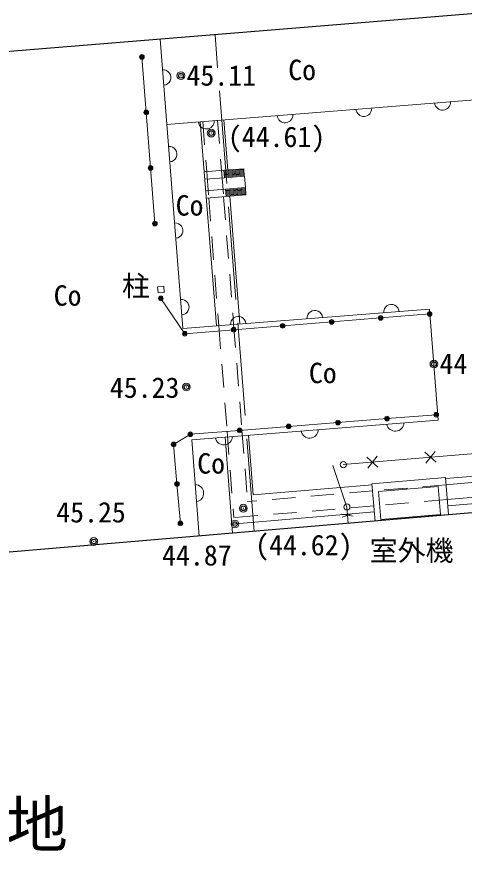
# Model space of a CAD drawing. Units: millimetres, scale not verified. Extents: x -29071210 to -28860960, y -117775216 to -117329466.
# Drawn here: x -28993434 to -28986217, y -117582254 to -117568782 of the extents above; entities that cross this region are included whole.
import ezdxf
from ezdxf.enums import TextEntityAlignment as Align

# ---------------------------------------------------------------- set-up
doc = ezdxf.new("R2010")
doc.units = ezdxf.units.MM
doc.header["$LTSCALE"] = 250
doc.header["$PDMODE"] = 32
doc.header["$PDSIZE"] = 125
doc.linetypes.add('DASHED', pattern=[7.5, 6, -1.5])
doc.linetypes.add('USER4', pattern=[2.5, 1.5, -1])
for name, color, linetype, lineweight in [('S-SUV', 7, 'Continuous', 13), ('S-SUV-HTXT', 7, 'Continuous', 13), ('S-SUV-SRVR', 3, 'Continuous', 13), ('S-SUV-STR', 1, 'Continuous', 25)]:
    doc.layers.add(name, color=color, linetype=linetype, lineweight=lineweight)
doc.styles.add('ＭＳ ゴシック', font='')
doc.styles.get('ＭＳ ゴシック').set_extended_font_data('MS Gothic')

# ---------------------------------------------------------------- blocks, each defined once
blk = doc.blocks.new('ﾌﾟﾛｯﾄﾏｰｸ-03_1')
at = {"color": 3, "linetype": 'Continuous', "lineweight": 25}
blk.add_circle((0, 0), 0.5, dxfattribs=at)
at = {"color": 3}
blk.add_point((0, 0), dxfattribs=at)

msp = doc.modelspace()

# ---------------------------------------------------------------- linework, layer by layer
at = {"layer": 'S-SUV'}
for p, q in [((-28991012.1, -117570518.3), (-28960534.1, -117568085)), ((-28990753.3, -117573807.4), (-28991120.1, -117569145.7)), ((-28991416, -117569429), (-28991346, -117570325)), ((-28991346, -117570325), (-28991275.9, -117571221)), ((-28990474.1, -117570475.3), (-28990215.1, -117573765.6)), ((-28990095.2, -117570445.5), (-28990031.7, -117571253.3)), ((-28991275.9, -117571221), (-28991205.9, -117572117)), ((-28990410.5, -117571283.1), (-28990092.3, -117571258)), ((-28990092.3, -117571258), (-28989774, -117571233)), ((-28990092.3, -117571258), (-28990082.8, -117571377.7)), ((-28990091.1, -117571272.9), (-28989772.8, -117571247.8)), ((-28990089.9, -117571288), (-28989771.6, -117571262.9)), ((-28989770.5, -117571277.7), (-28990088.7, -117571302.8)), ((-28989769.3, -117571292.8), (-28990087.5, -117571317.9)), ((-28990086.4, -117571332.7), (-28989768.1, -117571307.6)), ((-28989766.9, -117571322.7), (-28990085.2, -117571347.8)), ((-28989774, -117571233), (-28989764.6, -117571352.6)), ((-28990401.1, -117571402.7), (-28990082.8, -117571377.7)), ((-28989765.8, -117571337.6), (-28990084, -117571362.6)), ((-28990082.8, -117571377.7), (-28989764.6, -117571352.6)), ((-28989746.4, -117571536.4), (-28989763.1, -117571352.5)), ((-28990386.6, -117571586.8), (-28990066.5, -117571561.6)), ((-28990066.5, -117571561.6), (-28989746.4, -117571536.4)), ((-28990066.5, -117571561.6), (-28990057.1, -117571681.2)), ((-28990065.3, -117571576.4), (-28989745.2, -117571551.2)), ((-28990064.2, -117571591.5), (-28989744.1, -117571566.3)), ((-28989742.9, -117571581.1), (-28990063, -117571606.3)), ((-28989741.7, -117571596.2), (-28990061.8, -117571621.4)), ((-28989746.4, -117571536.4), (-28989737, -117571656)), ((-28990377.2, -117571706.4), (-28990057.1, -117571681.2)), ((-28990060.6, -117571636.2), (-28989740.5, -117571611)), ((-28989739.4, -117571626.1), (-28990059.5, -117571651.3)), ((-28989738.2, -117571640.9), (-28990058.3, -117571666.1)), ((-28990057.1, -117571681.2), (-28989737, -117571656)), ((-28989998.4, -117571676.6), (-28989836.3, -117573736.1)), ((-28991061.7, -117573127.7), (-28991161.4, -117573135.1)), ((-28991161.4, -117573135.1), (-28991154, -117573234.8)), ((-28991124.2, -117573132.3), (-28991124.3, -117573130.5)), ((-28991054.3, -117573227.5), (-28991061.7, -117573127.7)), ((-28991154, -117573234.8), (-28991054.3, -117573227.5)), ((-28990723, -117573893), (-28991110, -117573324)), ((-28990753.3, -117573807.4), (-28986775.9, -117573498.4)), ((-28986776, -117573575), (-28987565.4, -117573638.6)), ((-28986637, -117575286), (-28986775.9, -117573498.4)), ((-28988354.8, -117573702.2), (-28989144.2, -117573765.8)), ((-28987565.4, -117573638.6), (-28988354.8, -117573702.2)), ((-28989933.6, -117573829.4), (-28990723, -117573893)), ((-28989144.2, -117573765.8), (-28989933.6, -117573829.4)), ((-28987462.6, -117575262.2), (-28986670, -117575199)), ((-28986637, -117575286), (-28990612.1, -117575601.6)), ((-28989047.8, -117575388.6), (-28988255.2, -117575325.4)), ((-28988255.2, -117575325.4), (-28987462.6, -117575262.2)), ((-28990633, -117575515), (-28989840.4, -117575451.8)), ((-28989840.4, -117575451.8), (-28989047.8, -117575388.6)), ((-28990904, -117575677), (-28990633, -117575515)), ((-28990489.8, -117577155.4), (-28990612.1, -117575601.6)), ((-28990074, -117575558.8), (-28989952, -117577109.9)), ((-28989695.2, -117575528.8), (-28989619.5, -117576491)), ((-28990849.5, -117576314.5), (-28990904, -117575677)), ((-28988168, -117576004), (-28984426.8, -117575687.4)), ((-28987789.4, -117575883.3), (-28987608.7, -117576045.4)), ((-28987774.5, -117576059.4), (-28987623.6, -117575869.2)), ((-28986851.6, -117575803.9), (-28986670.9, -117575966)), ((-28986836.7, -117575980), (-28986685.8, -117575789.9)), ((-28988110.1, -117576687.9), (-28988338, -117576020.5)), ((-28985915.1, -117576177.5), (-28986520.6, -117576228.8)), ((-28990795, -117576952), (-28990849.5, -117576314.5)), ((-28985906.6, -117576277.2), (-28986512.1, -117576328.4)), ((-28987703.8, -117576328.9), (-28989619.5, -117576491)), ((-28987598.1, -117576438.8), (-28986637.1, -117576357.4)), ((-28987560.2, -117576887.2), (-28987598.1, -117576438.8)), ((-28986637.1, -117576357.4), (-28986599.2, -117576805.8)), ((-28985886.4, -117576516.3), (-28986491.9, -117576567.6)), ((-28988087.8, -117576952.1), (-28988110.1, -117576687.9)), ((-28986483.5, -117576667.2), (-28985878, -117576616)), ((-28989963.6, -117576961.7), (-28987666.7, -117576767.3)), ((-28988008.9, -117576835.9), (-28988189, -117576804.1)), ((-28988185, -117576850.8), (-28988012.8, -117576789.2)), ((-28987560.2, -117576887.2), (-28986599.2, -117576805.8))]:
    msp.add_line(p, q, dxfattribs=at)
at = {"layer": 'S-SUV', "linetype": 'DASHED'}
msp.add_line((-28989605.5, -117577080.6), (-28990235.6, -117569073.4), dxfattribs=at)
at = {"layer": 'S-SUV', "linetype": 'USER4'}
for p, q in [((-28990434.2, -117570472.2), (-28990370.6, -117571280)), ((-28990194.9, -117570453.4), (-28990131.4, -117571261.1)), ((-28990370.6, -117571280), (-28990337.3, -117571703.2)), ((-28990131.4, -117571261.1), (-28990098.1, -117571684.4)), ((-28990337.3, -117571703.2), (-28990175.3, -117573762.5)), ((-28990098.1, -117571684.4), (-28989936, -117573743.9)), ((-28989936, -117573743.9), (-28989801.8, -117575448.7)), ((-28990175.3, -117573762.5), (-28990041.1, -117575467.8)), ((-28990041.1, -117575467.8), (-28989931.6, -117576858.6)), ((-28989801.8, -117575448.7), (-28989711.3, -117576599.1)), ((-28987695.4, -117576428.5), (-28989711.3, -117576599.1)), ((-28986512.1, -117576328.4), (-28987695.4, -117576428.5)), ((-28986491.9, -117576567.6), (-28987675.1, -117576667.7)), ((-28987675.1, -117576667.7), (-28989931.6, -117576858.6))]:
    msp.add_line(p, q, dxfattribs=at)
at = {"layer": 'S-SUV'}
msp.add_lwpolyline([(-28986470.9, -117576815.3), (-28986522, -117576212), (-28987705.2, -117576312.1), (-28987654.2, -117576915.4)], dxfattribs=at)
for centre, radius in [((-28991205.9, -117572117), 37.5), ((-28991205.9, -117572117), 25), ((-28991205.9, -117572117), 12.5), ((-28991110, -117573324), 37.5), ((-28991110, -117573324), 25), ((-28991110, -117573324), 12.5), ((-28986670, -117575199), 37.5), ((-28986670, -117575199), 25), ((-28986670, -117575199), 12.5), ((-28988168, -117576004), 50), ((-28988110.1, -117576687.9), 50)]:
    msp.add_circle(centre, radius, dxfattribs=at)
for centre, radius, start, end in [((-28991416, -117569429), 37.5, 0, 180), ((-28991416, -117569429), 37.5, 180, 0), ((-28991416, -117569429), 25, 0, 180), ((-28991416, -117569429), 25, 180, 0), ((-28991416, -117569429), 12.5, 0, 180), ((-28991416, -117569429), 12.5, 180, 0), ((-28991070.4, -117569762.7), 123.8, 273.94329, 95.05618), ((-28987837.5, -117570262.4), 127.4, 185.65235, 3.47692), ((-28986567.6, -117570161.1), 127.4, 185.65235, 3.47692), ((-28991346, -117570325), 37.5, 0, 180), ((-28991346, -117570325), 37.5, 180, 0), ((-28991346, -117570325), 25, 0, 180), ((-28991346, -117570325), 25, 180, 0), ((-28991346, -117570325), 12.5, 0, 180), ((-28991346, -117570325), 12.5, 180, 0), ((-28989107.4, -117570363.8), 127.4, 185.65235, 3.47692), ((-28990377.3, -117570465.2), 127.4, 185.65235, 3.47692), ((-28990973.2, -117570996.8), 123.8, 273.94329, 95.05618), ((-28991275.9, -117571221), 37.5, 0, 180), ((-28991275.9, -117571221), 25, 0, 180), ((-28991275.9, -117571221), 37.5, 180, 0), ((-28991275.9, -117571221), 25, 180, 0), ((-28991275.9, -117571221), 12.5, 0, 180), ((-28991275.9, -117571221), 12.5, 180, 0), ((-28990876.1, -117572230.9), 123.8, 273.94329, 95.05618), ((-28990779, -117573465), 123.8, 273.94329, 95.05618), ((-28987393.1, -117573545.1), 123.8, 3.88531, 184.99819), ((-28989861.5, -117573736.9), 123.8, 3.88531, 184.99819), ((-28988627.3, -117573641), 123.8, 3.88531, 184.99819), ((-28987565.4, -117573638.6), 37.5, 0, 180), ((-28987565.4, -117573638.6), 25, 0, 180), ((-28986776, -117573575), 37.5, 0, 180), ((-28986776, -117573575), 37.5, 180, 0), ((-28986776, -117573575), 25, 0, 180), ((-28986776, -117573575), 25, 180, 0), ((-28986776, -117573575), 12.5, 0, 180), ((-28986776, -117573575), 12.5, 180, 0), ((-28989144.2, -117573765.8), 37.5, 0, 180), ((-28989144.2, -117573765.8), 25, 0, 180), ((-28989144.2, -117573765.8), 12.5, 0, 180), ((-28988354.8, -117573702.2), 37.5, 0, 180), ((-28988354.8, -117573702.2), 37.5, 180, 0), ((-28988354.8, -117573702.2), 25, 0, 180), ((-28988354.8, -117573702.2), 25, 180, 0), ((-28988354.8, -117573702.2), 12.5, 0, 180), ((-28988354.8, -117573702.2), 12.5, 180, 0), ((-28987565.4, -117573638.6), 37.5, 180, 0), ((-28987565.4, -117573638.6), 25, 180, 0), ((-28987565.4, -117573638.6), 12.5, 0, 180), ((-28987565.4, -117573638.6), 12.5, 180, 0), ((-28990723, -117573893), 37.5, 0, 180), ((-28990723, -117573893), 37.5, 180, 0), ((-28990723, -117573893), 25, 0, 180), ((-28990723, -117573893), 25, 180, 0), ((-28990723, -117573893), 12.5, 0, 180), ((-28990723, -117573893), 12.5, 180, 0), ((-28989933.6, -117573829.4), 37.5, 0, 180), ((-28989933.6, -117573829.4), 37.5, 180, 0), ((-28989933.6, -117573829.4), 25, 0, 180), ((-28989933.6, -117573829.4), 25, 180, 0), ((-28989933.6, -117573829.4), 12.5, 0, 180), ((-28989933.6, -117573829.4), 12.5, 180, 0), ((-28989144.2, -117573765.8), 37.5, 180, 0), ((-28989144.2, -117573765.8), 25, 180, 0), ((-28989144.2, -117573765.8), 12.5, 180, 0), ((-28987462.6, -117575262.2), 37.5, 0, 180), ((-28987462.6, -117575262.2), 25, 0, 180), ((-28989047.8, -117575388.6), 37.5, 0, 180), ((-28989047.8, -117575388.6), 25, 0, 180), ((-28989047.8, -117575388.6), 12.5, 0, 180), ((-28988255.2, -117575325.4), 37.5, 0, 180), ((-28988255.2, -117575325.4), 37.5, 180, 0), ((-28988255.2, -117575325.4), 25, 0, 180), ((-28988255.2, -117575325.4), 25, 180, 0), ((-28988255.2, -117575325.4), 12.5, 0, 180), ((-28988255.2, -117575325.4), 12.5, 180, 0), ((-28987462.6, -117575262.2), 37.5, 180, 0), ((-28987462.6, -117575262.2), 25, 180, 0), ((-28987462.6, -117575262.2), 12.5, 0, 180), ((-28987462.6, -117575262.2), 12.5, 180, 0), ((-28987329.2, -117575326.5), 139.4, 190.46864, 358.60918), ((-28990633, -117575515), 37.5, 0, 180), ((-28990633, -117575515), 25, 0, 180), ((-28990633, -117575515), 12.5, 0, 180), ((-28989840.4, -117575451.8), 37.5, 0, 180), ((-28989840.4, -117575451.8), 37.5, 180, 0), ((-28989840.4, -117575451.8), 25, 0, 180), ((-28989840.4, -117575451.8), 25, 180, 0), ((-28989840.4, -117575451.8), 12.5, 0, 180), ((-28989840.4, -117575451.8), 12.5, 180, 0), ((-28989047.8, -117575388.6), 37.5, 180, 0), ((-28989047.8, -117575388.6), 25, 180, 0), ((-28989047.8, -117575388.6), 12.5, 180, 0), ((-28988711.4, -117575436.2), 139.4, 190.46864, 358.60918), ((-28990904, -117575677), 37.5, 0, 180), ((-28990633, -117575515), 37.5, 180, 0), ((-28990633, -117575515), 25, 180, 0), ((-28990633, -117575515), 12.5, 180, 0), ((-28990093.7, -117575546), 139.4, 190.46864, 358.60918), ((-28990904, -117575677), 37.5, 180, 0), ((-28990904, -117575677), 25, 0, 180), ((-28990904, -117575677), 25, 180, 0), ((-28990904, -117575677), 12.5, 0, 180), ((-28990904, -117575677), 12.5, 180, 0), ((-28990849.5, -117576314.5), 37.5, 0, 180), ((-28990849.5, -117576314.5), 37.5, 180, 0), ((-28990849.5, -117576314.5), 25, 0, 180), ((-28990849.5, -117576314.5), 25, 180, 0), ((-28990849.5, -117576314.5), 12.5, 0, 180), ((-28990849.5, -117576314.5), 12.5, 180, 0), ((-28990558.5, -117576465.4), 139.4, 280.42947, 88.57001), ((-28990795, -117576952), 37.5, 0, 180), ((-28990795, -117576952), 37.5, 180, 0), ((-28990795, -117576952), 25, 0, 180), ((-28990795, -117576952), 25, 180, 0), ((-28990795, -117576952), 12.5, 0, 180), ((-28990795, -117576952), 12.5, 180, 0)]:
    msp.add_arc(centre, radius, start, end, dxfattribs=at)
at = {"layer": 'S-SUV-STR'}
for p, q in [((-28960073, -117566608), (-28994945, -117569458.4)), ((-28983643, -117576576), (-29007927, -117578631))]:
    msp.add_line(p, q, dxfattribs=at)

# ---------------------------------------------------------------- block references
at = {"layer": 'S-SUV-SRVR', "xscale": 75, "yscale": 75}
for p in [(-28990787.1, -117569733.2), (-28990298.1, -117570658.5), (-28986707.2, -117574382.5), (-28990697.8, -117574753.5), (-28989778.8, -117576706.4), (-28989914.4, -117576961.2), (-28992191.6, -117577243)]:
    msp.add_blockref('ﾌﾟﾛｯﾄﾏｰｸ-03_1', p, dxfattribs=at)

# ---------------------------------------------------------------- texts
at = {"layer": 'S-SUV-HTXT', "style": 'ＭＳ ゴシック'}
for s, height, p in [('Co', 329.9, (-28989055.5, -117569903.5)), ('Co', 329.9, (-28990870.5, -117572087.6)), ('Co', 329.9, (-28992837.9, -117573541)), ('Co', 329.9, (-28988722.5, -117574789.6)), ('Co', 329.9, (-28990523.4, -117576247.8)), ('室外機', 329.9, (-28987741, -117577652.6)), ('地\u3000\u3000目 : 学校用地', 733.1, (-29002104.1, -117582389.2))]:
    msp.add_text(s, height=height, dxfattribs=at).set_placement(p, align=Align.BOTTOM_LEFT)
msp.add_text('柱', height=329.9, dxfattribs=at).set_placement((-28991286.1, -117573124.1), align=Align.MIDDLE_RIGHT)
at = {"layer": 'S-SUV-SRVR', "style": 'ＭＳ ゴシック'}
for s, p in [('45.11', (-28990696.3, -117569728.3)), ('44.93', (-28986616.3, -117574377.7))]:
    msp.add_text(s, height=329.9, dxfattribs=at).set_placement(p, align=Align.MIDDLE_LEFT)
for s, p in [('(44.61)', (-28989244.1, -117570982)), ('(44.62)', (-28988804.1, -117577563.9))]:
    msp.add_text(s, height=329.9, dxfattribs=at).set_placement(p, align=Align.BOTTOM_CENTER)
msp.add_text('45.23', height=329.9, dxfattribs=at).set_placement((-28990810.6, -117574761.9), align=Align.MIDDLE_RIGHT)
msp.add_text('45.25', height=329.9, dxfattribs=at).set_placement((-28992796.8, -117577035.3), align=Align.BOTTOM_LEFT)
msp.add_text('44.87', height=329.9, dxfattribs=at).set_placement((-28991090.3, -117577300.3), align=Align.TOP_LEFT)

doc.saveas('drawing.dxf')
